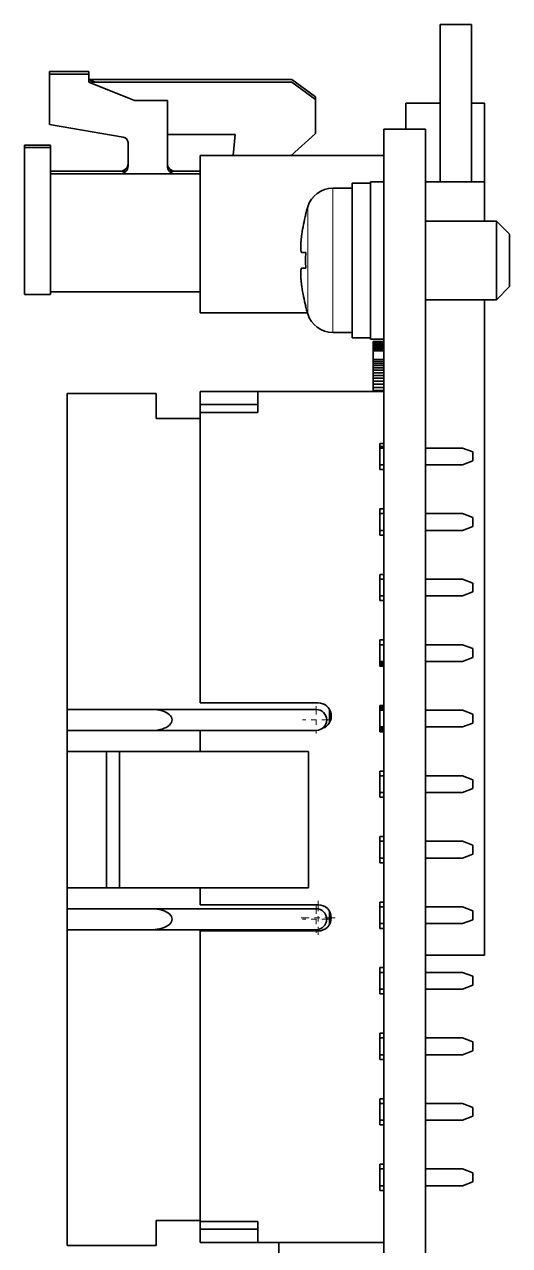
# Model space of a CAD drawing. Extents: x 23 to 417, y 3 to 294.
# Drawn here: x 185.31 to 194.56, y 128.4 to 151.69 of the extents above; entities that cross this region are included whole.
import ezdxf

# ---------------------------------------------------------------- set-up
doc = ezdxf.new("R2010")
doc.units = 0
doc.linetypes.add('DASHDOT', pattern=[18.5, 12, -3, 0.5, -3])
doc.layers.get('0').update_dxf_attribs({"lineweight": 13})

# ---------------------------------------------------------------- blocks, each defined once
blk = doc.blocks.new('BLOCK3497')
at = {"color": 7, "linetype": 'DASHDOT', "lineweight": 13, "ltscale": 0.026}
for p, q in [((-16.822, 26.289), (-16.822, 25.249)), ((-16.302, 25.769), (-17.342, 25.769))]:
    blk.add_line(p, q, dxfattribs=at)
blk = doc.blocks.new('BLOCK3498')
at = {"color": 7, "linetype": 'DASHDOT', "lineweight": 13, "ltscale": 0.026}
for p, q in [((-16.822, 18.689), (-16.822, 17.649)), ((-16.302, 18.169), (-17.342, 18.169))]:
    blk.add_line(p, q, dxfattribs=at)
blk = doc.blocks.new('BLOCK3499')
at = {"color": 7, "linetype": 'DASHDOT', "lineweight": 13, "ltscale": 0.0325}
for p, q in [((-16.75, 18.87), (-16.75, 17.57)), ((-16.1, 18.22), (-17.4, 18.22))]:
    blk.add_line(p, q, dxfattribs=at)
blk = doc.blocks.new('BLOCK3500')
at = {"color": 7, "lineweight": 35, "ltscale": 0.03}
blk.add_line((-10.9, 52.3), (-12.1, 52.3), dxfattribs=at)
at = {"color": 7, "lineweight": 35, "ltscale": 0.15}
for p, q in [((-12.1, 46.3), (-12.1, 52.3)), ((-10.9, 46.3), (-10.9, 52.3)), ((-21.25, 47.3), (-21.25, 41.3))]:
    blk.add_line(p, q, dxfattribs=at)
at = {"color": 7, "lineweight": 35, "ltscale": 0.0375}
for p, q in [((-25.5, 50.5), (-27, 50.5)), ((-25.5, 50.4), (-27, 50.4)), ((-14.25, 33.82), (-14.25, 35.32)), ((-14.25, 35.32), (-14.25, 33.82)), ((-14.25, 31.32), (-14.25, 32.82)), ((-14.25, 32.82), (-14.25, 31.32)), ((-14.25, 28.82), (-14.25, 30.32)), ((-14.25, 30.32), (-14.25, 28.82)), ((-14.25, 26.32), (-14.25, 27.82)), ((-14.25, 27.82), (-14.25, 26.32)), ((-14.25, 23.82), (-14.25, 25.32)), ((-14.25, 25.32), (-14.25, 23.82)), ((-26.322, 24.569), (-24.822, 24.569)), ((-24.822, 24.569), (-26.322, 24.569)), ((-14.25, 21.32), (-14.25, 22.82)), ((-14.25, 22.82), (-14.25, 21.32)), ((-14.25, 18.82), (-14.25, 20.32)), ((-14.25, 20.32), (-14.25, 18.82)), ((-26.322, 19.369), (-24.822, 19.369)), ((-24.822, 19.369), (-26.322, 19.369)), ((-14.25, 16.32), (-14.25, 17.82)), ((-14.25, 17.82), (-14.25, 16.32)), ((-14.25, 13.82), (-14.25, 15.32)), ((-14.25, 15.32), (-14.25, 13.82)), ((-14.25, 11.32), (-14.25, 12.82)), ((-14.25, 12.82), (-14.25, 11.32)), ((-14.25, 8.82), (-14.25, 10.32)), ((-14.25, 10.32), (-14.25, 8.82))]:
    blk.add_line(p, q, dxfattribs=at)
at = {"color": 7, "lineweight": 35, "ltscale": 0.002502}
for p, q in [((-27, 50.5), (-27, 50.4)), ((-25.5, 50.4), (-25.5, 50.5)), ((-27.95, 47.7), (-27.95, 47.6)), ((-26.95, 47.7), (-26.95, 47.6))]:
    blk.add_line(p, q, dxfattribs=at)
at = {"color": 7, "lineweight": 35, "ltscale": 0.047842}
blk.add_line((-27, 50.4), (-27, 48.486), dxfattribs=at)
at = {"color": 7, "lineweight": 35, "ltscale": 0.0075}
for p, q in [((-25.5, 50.1), (-25.5, 50.4)), ((-21.25, 37.8), (-21.25, 37.5)), ((-21.25, 37.5), (-21.25, 37.8)), ((-19.05, 37.5), (-19.05, 37.8)), ((-19.05, 37.5), (-19.05, 37.8)), ((-21.25, 6.64), (-21.25, 6.34)), ((-21.25, 6.34), (-21.25, 6.64)), ((-19.05, 6.64), (-19.05, 6.34)), ((-19.05, 6.34), (-19.05, 6.64))]:
    blk.add_line(p, q, dxfattribs=at)
at = {"color": 7, "lineweight": 35, "ltscale": 0.193817}
for p, q in [((-17.747, 50.2), (-25.5, 50.2)), ((-17.747, 50.1), (-25.5, 50.1))]:
    blk.add_line(p, q, dxfattribs=at)
at = {"color": 7, "lineweight": 35, "ltscale": 0.006737}
blk.add_line((-25.25, 50.1), (-25.5, 50.2), dxfattribs=at)
at = {"color": 7, "lineweight": 35, "ltscale": 0.04712}
blk.add_line((-23.75, 49.4), (-25.5, 50.1), dxfattribs=at)
at = {"color": 7, "lineweight": 35, "ltscale": 0.027805}
for p, q in [((-16.855, 49.536), (-17.747, 50.2)), ((-16.855, 49.436), (-17.747, 50.1))]:
    blk.add_line(p, q, dxfattribs=at)
at = {"color": 7, "lineweight": 35, "ltscale": 0.03125}
blk.add_line((-22.5, 49.4), (-23.75, 49.4), dxfattribs=at)
at = {"color": 7, "lineweight": 35, "ltscale": 0.0625}
blk.add_line((-22.5, 46.9), (-22.5, 49.4), dxfattribs=at)
at = {"color": 7, "lineweight": 35, "ltscale": 0.0025}
blk.add_line((-16.855, 49.436), (-16.855, 49.536), dxfattribs=at)
at = {"color": 7, "lineweight": 35, "ltscale": 0.0325}
blk.add_line((-16.855, 48.136), (-16.855, 49.436), dxfattribs=at)
at = {"color": 7, "lineweight": 35, "ltscale": 0.032501}
blk.add_line((-12.1, 49.3), (-13.4, 49.3), dxfattribs=at)
at = {"color": 7, "lineweight": 35, "ltscale": 0.025002}
blk.add_line((-13.4, 48.3), (-13.4, 49.3), dxfattribs=at)
at = {"color": 7, "lineweight": 35, "ltscale": 0.012499}
blk.add_line((-10.4, 49.3), (-10.9, 49.3), dxfattribs=at)
at = {"color": 7, "lineweight": 35, "ltscale": 0.075}
blk.add_line((-10.4, 46.3), (-10.4, 49.3), dxfattribs=at)
at = {"color": 7, "lineweight": 35, "ltscale": 0.071481}
blk.add_line((-27, 48.486), (-24.183, 47.999), dxfattribs=at)
at = {"color": 7, "lineweight": 35, "ltscale": 0.064597}
blk.add_line((-22.5, 48.1), (-19.916, 48.1), dxfattribs=at)
at = {"color": 7, "lineweight": 35, "ltscale": 0.020076}
blk.add_line((-19.916, 48.1), (-19.986, 47.3), dxfattribs=at)
at = {"color": 7, "lineweight": 35, "ltscale": 0.031114}
blk.add_line((-17.776, 47.3), (-16.855, 48.136), dxfattribs=at)
at = {"color": 7, "lineweight": 35}
for p, q in [((-14.25, 48.3), (-14.25, -50.2)), ((-12.65, 48.3), (-12.65, -50.2)), ((-10.4, 16.8), (-10.4, 41.8))]:
    blk.add_line(p, q, dxfattribs=at)
at = {"color": 7, "lineweight": 35, "ltscale": 0.04}
blk.add_line((-14.25, 48.3), (-12.65, 48.3), dxfattribs=at)
at = {"color": 7, "lineweight": 35, "ltscale": 0.025}
for p, q in [((-26.95, 47.7), (-27.95, 47.7)), ((-26.95, 47.6), (-27.95, 47.6)), ((-14.25, 47.3), (-14.25, 46.3)), ((-26.95, 42), (-27.95, 42)), ((-14.4, 36.32), (-14.4, 35.32)), ((-14.4, 35.32), (-14.4, 36.32)), ((-14.4, 33.82), (-14.4, 32.82)), ((-14.4, 32.82), (-14.4, 33.82)), ((-14.4, 31.32), (-14.4, 30.32)), ((-14.4, 30.32), (-14.4, 31.32)), ((-14.4, 28.82), (-14.4, 27.82)), ((-14.4, 27.82), (-14.4, 28.82)), ((-14.4, 26.32), (-14.4, 25.32)), ((-14.4, 25.32), (-14.4, 26.32)), ((-14.4, 23.82), (-14.4, 22.82)), ((-14.4, 22.82), (-14.4, 23.82)), ((-14.4, 21.32), (-14.4, 20.32)), ((-14.4, 20.32), (-14.4, 21.32)), ((-14.4, 18.82), (-14.4, 17.82)), ((-14.4, 17.82), (-14.4, 18.82)), ((-14.4, 16.32), (-14.4, 15.32)), ((-14.4, 15.32), (-14.4, 16.32)), ((-14.4, 13.82), (-14.4, 12.82)), ((-14.4, 12.82), (-14.4, 13.82)), ((-14.4, 11.32), (-14.4, 10.32)), ((-14.4, 10.32), (-14.4, 11.32)), ((-14.4, 8.82), (-14.4, 7.82)), ((-14.4, 7.82), (-14.4, 8.82))]:
    blk.add_line(p, q, dxfattribs=at)
at = {"color": 7, "lineweight": 35, "ltscale": 0.14}
for p, q in [((-27.95, 47.6), (-27.95, 42)), ((-26.95, 47.6), (-26.95, 42))]:
    blk.add_line(p, q, dxfattribs=at)
at = {"color": 7, "lineweight": 35, "ltscale": 0.0225}
blk.add_line((-24, 47.8), (-24, 46.9), dxfattribs=at)
at = {"color": 7, "lineweight": 35, "ltscale": 0.175}
blk.add_line((-14.25, 47.3), (-21.25, 47.3), dxfattribs=at)
at = {"color": 7, "lineweight": 35, "ltscale": 0.071843}
blk.add_line((-24.076, 46.7), (-26.95, 46.7), dxfattribs=at)
at = {"color": 7, "lineweight": 35, "ltscale": 0.1425}
for p, q in [((-21.25, 46.6), (-26.95, 46.6)), ((-21.25, 42.1), (-26.95, 42.1))]:
    blk.add_line(p, q, dxfattribs=at)
at = {"color": 7, "lineweight": 35, "ltscale": 0.005596}
blk.add_line((-24.3, 46.7), (-24.076, 46.7), dxfattribs=at)
at = {"color": 7, "lineweight": 35, "ltscale": 0.052506}
blk.add_line((-24.3, 46.6), (-22.2, 46.6), dxfattribs=at)
at = {"color": 7, "lineweight": 35, "ltscale": 0.029338}
blk.add_line((-21.25, 46.7), (-22.424, 46.7), dxfattribs=at)
at = {"color": 7, "lineweight": 35, "ltscale": 0.005591}
blk.add_line((-22.424, 46.7), (-22.2, 46.7), dxfattribs=at)
at = {"color": 7, "lineweight": 35, "ltscale": 0.1125}
for p, q in [((-21.25, 42.1), (-21.25, 46.6)), ((-16.75, 26.42), (-21.25, 26.42)), ((-16.75, 26.42), (-21.25, 26.42)), ((-16.75, 18.72), (-21.25, 18.72)), ((-16.75, 18.72), (-21.25, 18.72)), ((-21.25, 17.72), (-16.75, 17.72)), ((-16.75, 17.72), (-21.25, 17.72))]:
    blk.add_line(p, q, dxfattribs=at)
at = {"color": 7, "lineweight": 35, "ltscale": 0.109108}
blk.add_line((-15.45, 41.885), (-15.45, 46.25), dxfattribs=at)
at = {"color": 7, "lineweight": 35, "ltscale": 0.0175}
for p, q in [((-15.45, 46.25), (-14.75, 46.25)), ((-15.45, 40.35), (-14.75, 40.35))]:
    blk.add_line(p, q, dxfattribs=at)
at = {"color": 7, "lineweight": 35, "ltscale": 0.110957}
for p, q in [((-14.75, 41.861), (-14.75, 46.3)), ((-14.25, 41.861), (-14.25, 46.3))]:
    blk.add_line(p, q, dxfattribs=at)
at = {"color": 7, "lineweight": 35, "ltscale": 0.0125}
for p, q in [((-14.75, 46.3), (-14.25, 46.3)), ((-14.75, 40.3), (-14.25, 40.3)), ((-21.25, 38.3), (-21.25, 37.8)), ((-21.25, 37.8), (-21.25, 38.3)), ((-19.05, 37.8), (-19.05, 38.3)), ((-19.05, 37.8), (-19.05, 38.3)), ((-24.822, 24.569), (-24.322, 24.569)), ((-24.322, 24.569), (-24.822, 24.569)), ((-24.822, 19.369), (-24.322, 19.369)), ((-24.322, 19.369), (-24.822, 19.369)), ((-21.25, 6.34), (-21.25, 5.84)), ((-21.25, 5.84), (-21.25, 6.34)), ((-19.05, 5.84), (-19.05, 6.34)), ((-19.05, 5.84), (-19.05, 6.34))]:
    blk.add_line(p, q, dxfattribs=at)
at = {"color": 7, "lineweight": 35, "ltscale": 0.05625}
for p, q in [((-10.4, 46.3), (-12.65, 46.3)), ((-10.4, 16.8), (-12.65, 16.8))]:
    blk.add_line(p, q, dxfattribs=at)
at = {"color": 7, "lineweight": 35, "ltscale": 0.037501}
blk.add_line((-10.4, 44.8), (-10.4, 46.3), dxfattribs=at)
at = {"color": 7, "lineweight": 13, "ltscale": 0.101711}
blk.add_line((-16.189, 41.981), (-16.189, 46.05), dxfattribs=at)
at = {"color": 7, "lineweight": 35, "ltscale": 0.018478}
for p, q in [((-16.189, 46.05), (-15.45, 46.05)), ((-16.189, 40.55), (-15.45, 40.55))]:
    blk.add_line(p, q, dxfattribs=at)
at = {"color": 7, "lineweight": 13, "ltscale": 0.075512}
blk.add_line((-17.146, 42.321), (-17.146, 45.341), dxfattribs=at)
at = {"color": 7, "lineweight": 35, "ltscale": 0.000166027}
for p, q in [((-17.228, 45.05), (-17.221, 45.05)), ((-17.228, 41.55), (-17.221, 41.55))]:
    blk.add_line(p, q, dxfattribs=at)
at = {"color": 7, "lineweight": 35, "ltscale": 0.0675}
for p, q in [((-12.65, 44.8), (-9.95, 44.8)), ((-12.65, 41.8), (-9.95, 41.8))]:
    blk.add_line(p, q, dxfattribs=at)
at = {"color": 7, "lineweight": 35, "ltscale": 0.055478}
blk.add_line((-9.95, 42.581), (-9.95, 44.8), dxfattribs=at)
at = {"color": 7, "lineweight": 35, "ltscale": 0.017678}
for p, q in [((-9.45, 44.3), (-9.95, 44.8)), ((-9.45, 42.3), (-9.95, 41.8))]:
    blk.add_line(p, q, dxfattribs=at)
at = {"color": 7, "lineweight": 35, "ltscale": 0.036986}
blk.add_line((-9.45, 42.82), (-9.45, 44.3), dxfattribs=at)
at = {"color": 7, "lineweight": 35, "ltscale": 0.003766}
for p, q in [((-17.372, 43.6), (-17.221, 43.6)), ((-17.372, 43), (-17.221, 43))]:
    blk.add_line(p, q, dxfattribs=at)
at = {"color": 7, "lineweight": 35, "ltscale": 0.019522}
blk.add_line((-9.95, 41.8), (-9.95, 42.581), dxfattribs=at)
at = {"color": 7, "lineweight": 35, "ltscale": 0.013014}
blk.add_line((-9.45, 42.3), (-9.45, 42.82), dxfattribs=at)
at = {"color": 7, "lineweight": 13, "ltscale": 0.026571}
blk.add_line((-17.146, 41.258), (-17.146, 42.321), dxfattribs=at)
at = {"color": 7, "lineweight": 13, "ltscale": 0.035789}
blk.add_line((-16.189, 40.55), (-16.189, 41.981), dxfattribs=at)
at = {"color": 7, "lineweight": 35, "ltscale": 0.038393}
blk.add_line((-15.45, 40.35), (-15.45, 41.885), dxfattribs=at)
at = {"color": 7, "lineweight": 35, "ltscale": 0.039043}
for p, q in [((-14.75, 40.3), (-14.75, 41.861)), ((-14.25, 40.3), (-14.25, 41.861))]:
    blk.add_line(p, q, dxfattribs=at)
at = {"color": 7, "lineweight": 35, "ltscale": 0.102295}
blk.add_line((-17.158, 41.3), (-21.25, 41.3), dxfattribs=at)
at = {"color": 7, "lineweight": 35, "ltscale": 6.655e-05}
blk.add_line((-14.65, 40.211), (-14.65, 40.208), dxfattribs=at)
at = {"color": 7, "lineweight": 35, "ltscale": 0.01}
for p, q in [((-14.25, 40.211), (-14.65, 40.211)), ((-14.25, 40.208), (-14.65, 40.208)), ((-14.25, 40.2), (-14.65, 40.2)), ((-14.25, 40.187), (-14.65, 40.187)), ((-14.25, 40.168), (-14.65, 40.168)), ((-14.25, 40.144), (-14.65, 40.144)), ((-14.25, 40.115), (-14.65, 40.115)), ((-14.25, 40.081), (-14.65, 40.081)), ((-14.25, 40.041), (-14.65, 40.041)), ((-14.25, 39.995), (-14.65, 39.995)), ((-14.25, 39.945), (-14.65, 39.945)), ((-14.25, 39.899), (-14.65, 39.899)), ((-14.25, 39.854), (-14.65, 39.854)), ((-14.25, 39.52), (-14.65, 39.52)), ((-14.25, 39.446), (-14.65, 39.446)), ((-14.25, 39.368), (-14.65, 39.368)), ((-14.25, 39.285), (-14.65, 39.285)), ((-14.25, 39.198), (-14.65, 39.198)), ((-14.25, 39.106), (-14.65, 39.106)), ((-14.25, 39.009), (-14.65, 39.009)), ((-14.25, 38.907), (-14.65, 38.907)), ((-14.25, 38.801), (-14.65, 38.801)), ((-14.25, 38.69), (-14.65, 38.69)), ((-14.25, 38.574), (-14.65, 38.574)), ((-14.25, 38.456), (-14.65, 38.456)), ((-14.25, 38.337), (-14.65, 38.337))]:
    blk.add_line(p, q, dxfattribs=at)
at = {"color": 7, "lineweight": 35, "ltscale": 0.0001997}
blk.add_line((-14.65, 40.208), (-14.65, 40.2), dxfattribs=at)
at = {"color": 7, "lineweight": 35, "ltscale": 0.00033285}
blk.add_line((-14.65, 40.2), (-14.65, 40.187), dxfattribs=at)
at = {"color": 7, "lineweight": 35, "ltscale": 0.000465775}
blk.add_line((-14.65, 40.187), (-14.65, 40.168), dxfattribs=at)
at = {"color": 7, "lineweight": 35, "ltscale": 0.0005989}
blk.add_line((-14.65, 40.168), (-14.65, 40.144), dxfattribs=at)
at = {"color": 7, "lineweight": 35, "ltscale": 0.00073205}
blk.add_line((-14.65, 40.144), (-14.65, 40.115), dxfattribs=at)
at = {"color": 7, "lineweight": 35, "ltscale": 0.00086515}
blk.add_line((-14.65, 40.115), (-14.65, 40.081), dxfattribs=at)
at = {"color": 7, "lineweight": 35, "ltscale": 0.000998325}
blk.add_line((-14.65, 40.081), (-14.65, 40.041), dxfattribs=at)
at = {"color": 7, "lineweight": 35, "ltscale": 0.001131}
blk.add_line((-14.65, 40.041), (-14.65, 39.995), dxfattribs=at)
at = {"color": 7, "lineweight": 35, "ltscale": 0.001265}
blk.add_line((-14.65, 39.995), (-14.65, 39.945), dxfattribs=at)
at = {"color": 7, "lineweight": 35, "ltscale": 0.001134}
for p, q in [((-14.65, 39.945), (-14.65, 39.899)), ((-14.65, 39.899), (-14.65, 39.854))]:
    blk.add_line(p, q, dxfattribs=at)
at = {"color": 7, "lineweight": 35, "ltscale": 0.008356}
blk.add_line((-14.65, 39.854), (-14.65, 39.52), dxfattribs=at)
at = {"color": 7, "lineweight": 35, "ltscale": 0.001837}
blk.add_line((-14.65, 39.52), (-14.65, 39.446), dxfattribs=at)
at = {"color": 7, "lineweight": 35, "ltscale": 0.001954}
blk.add_line((-14.65, 39.446), (-14.65, 39.368), dxfattribs=at)
at = {"color": 7, "lineweight": 35, "ltscale": 0.002071}
blk.add_line((-14.65, 39.368), (-14.65, 39.285), dxfattribs=at)
at = {"color": 7, "lineweight": 35, "ltscale": 0.002188}
blk.add_line((-14.65, 39.285), (-14.65, 39.198), dxfattribs=at)
at = {"color": 7, "lineweight": 35, "ltscale": 0.002305}
blk.add_line((-14.65, 39.198), (-14.65, 39.106), dxfattribs=at)
at = {"color": 7, "lineweight": 35, "ltscale": 0.002422}
blk.add_line((-14.65, 39.106), (-14.65, 39.009), dxfattribs=at)
at = {"color": 7, "lineweight": 35, "ltscale": 0.002539}
blk.add_line((-14.65, 39.009), (-14.65, 38.907), dxfattribs=at)
at = {"color": 7, "lineweight": 35, "ltscale": 0.002656}
blk.add_line((-14.65, 38.907), (-14.65, 38.801), dxfattribs=at)
at = {"color": 7, "lineweight": 35, "ltscale": 0.002773}
blk.add_line((-14.65, 38.801), (-14.65, 38.69), dxfattribs=at)
at = {"color": 7, "lineweight": 35, "ltscale": 0.00289}
blk.add_line((-14.65, 38.69), (-14.65, 38.574), dxfattribs=at)
at = {"color": 7, "lineweight": 35, "ltscale": 0.30125}
for p, q in [((-26.322, 38.219), (-26.322, 26.169)), ((-26.322, 26.169), (-26.322, 38.219)), ((-26.322, 17.769), (-26.322, 5.719)), ((-26.322, 5.719), (-26.322, 17.769))]:
    blk.add_line(p, q, dxfattribs=at)
at = {"color": 7, "lineweight": 35, "ltscale": 0.085}
for p, q in [((-22.922, 38.219), (-26.322, 38.219)), ((-26.322, 38.219), (-22.922, 38.219)), ((-26.322, 5.719), (-22.922, 5.719)), ((-22.922, 5.719), (-26.322, 5.719))]:
    blk.add_line(p, q, dxfattribs=at)
at = {"color": 7, "lineweight": 35, "ltscale": 0.02375}
for p, q in [((-22.922, 37.269), (-22.922, 38.219)), ((-22.922, 38.219), (-22.922, 37.269)), ((-22.922, 5.719), (-22.922, 6.669)), ((-22.922, 6.669), (-22.922, 5.719))]:
    blk.add_line(p, q, dxfattribs=at)
at = {"color": 7, "lineweight": 35, "ltscale": 0.055}
for p, q in [((-19.05, 38.3), (-21.25, 38.3)), ((-19.05, 38.3), (-21.25, 38.3)), ((-21.25, 37.8), (-19.05, 37.8)), ((-19.05, 37.8), (-21.25, 37.8)), ((-21.25, 37.5), (-19.05, 37.5)), ((-19.05, 37.5), (-21.25, 37.5)), ((-19.05, 6.64), (-21.25, 6.64)), ((-19.05, 6.64), (-21.25, 6.64)), ((-19.05, 6.34), (-21.25, 6.34)), ((-19.05, 6.34), (-21.25, 6.34)), ((-21.25, 5.84), (-19.05, 5.84)), ((-19.05, 5.84), (-21.25, 5.84))]:
    blk.add_line(p, q, dxfattribs=at)
at = {"color": 7, "lineweight": 35, "ltscale": 0.12}
for p, q in [((-19.05, 38.3), (-14.25, 38.3)), ((-19.05, 38.3), (-14.25, 38.3)), ((-14.25, 5.84), (-19.05, 5.84)), ((-14.25, 5.84), (-19.05, 5.84))]:
    blk.add_line(p, q, dxfattribs=at)
at = {"color": 7, "lineweight": 35, "ltscale": 0.002957}
blk.add_line((-14.65, 38.574), (-14.65, 38.456), dxfattribs=at)
at = {"color": 7, "lineweight": 35, "ltscale": 0.002974}
blk.add_line((-14.65, 38.456), (-14.65, 38.337), dxfattribs=at)
at = {"color": 7, "lineweight": 35, "ltscale": 0.000935034}
blk.add_line((-14.65, 38.337), (-14.65, 38.3), dxfattribs=at)
at = {"color": 7, "lineweight": 35, "ltscale": 0.0495}
for p, q in [((-14.25, 36.32), (-14.25, 38.3)), ((-14.25, 38.3), (-14.25, 36.32)), ((-14.25, 5.84), (-14.25, 7.82)), ((-14.25, 7.82), (-14.25, 5.84))]:
    blk.add_line(p, q, dxfattribs=at)
at = {"color": 7, "lineweight": 35, "ltscale": 0.04179}
for p, q in [((-21.25, 37.269), (-22.922, 37.269)), ((-22.922, 37.269), (-21.25, 37.269)), ((-22.922, 6.669), (-21.25, 6.669)), ((-21.25, 6.669), (-22.922, 6.669))]:
    blk.add_line(p, q, dxfattribs=at)
at = {"color": 7, "lineweight": 35, "ltscale": 0.277}
for p, q in [((-21.25, 26.42), (-21.25, 37.5)), ((-21.25, 26.42), (-21.25, 37.5)), ((-21.25, 6.64), (-21.25, 17.72)), ((-21.25, 6.64), (-21.25, 17.72))]:
    blk.add_line(p, q, dxfattribs=at)
at = {"color": 7, "lineweight": 35, "ltscale": 0.00375}
for p, q in [((-14.25, 36.32), (-14.4, 36.32)), ((-14.4, 36.32), (-14.25, 36.32)), ((-14.25, 36.201), (-14.4, 36.201)), ((-14.25, 36.187), (-14.4, 36.187)), ((-14.25, 36.173), (-14.4, 36.173)), ((-14.25, 36.162), (-14.4, 36.162)), ((-14.25, 36.153), (-14.4, 36.153)), ((-14.25, 36.147), (-14.4, 36.147)), ((-14.25, 36.143), (-14.4, 36.143)), ((-14.25, 36.142), (-14.4, 36.142)), ((-14.4, 36.14), (-14.25, 36.14)), ((-14.4, 36.14), (-14.25, 36.14)), ((-14.25, 35.5), (-14.4, 35.5)), ((-14.25, 35.5), (-14.4, 35.5)), ((-14.25, 35.32), (-14.4, 35.32)), ((-14.4, 35.32), (-14.25, 35.32)), ((-14.25, 33.82), (-14.4, 33.82)), ((-14.4, 33.82), (-14.25, 33.82)), ((-14.4, 33.64), (-14.25, 33.64)), ((-14.4, 33.64), (-14.25, 33.64)), ((-14.25, 33), (-14.4, 33)), ((-14.25, 33), (-14.4, 33)), ((-14.4, 32.82), (-14.25, 32.82)), ((-14.4, 32.82), (-14.25, 32.82)), ((-14.25, 31.32), (-14.4, 31.32)), ((-14.4, 31.32), (-14.25, 31.32)), ((-14.4, 31.14), (-14.25, 31.14)), ((-14.4, 31.14), (-14.25, 31.14)), ((-14.25, 30.5), (-14.4, 30.5)), ((-14.25, 30.5), (-14.4, 30.5)), ((-14.4, 30.32), (-14.25, 30.32)), ((-14.4, 30.32), (-14.25, 30.32)), ((-14.25, 28.82), (-14.4, 28.82)), ((-14.4, 28.82), (-14.25, 28.82)), ((-14.4, 28.64), (-14.25, 28.64)), ((-14.4, 28.64), (-14.25, 28.64)), ((-14.25, 28), (-14.4, 28)), ((-14.25, 28), (-14.4, 28)), ((-14.25, 27.998), (-14.4, 27.998)), ((-14.25, 27.941), (-14.4, 27.941)), ((-14.25, 27.881), (-14.4, 27.881)), ((-14.4, 27.82), (-14.25, 27.82)), ((-14.4, 27.82), (-14.25, 27.82)), ((-14.25, 26.32), (-14.4, 26.32)), ((-14.4, 26.32), (-14.25, 26.32)), ((-14.25, 26.315), (-14.4, 26.315)), ((-14.25, 26.259), (-14.4, 26.259)), ((-14.25, 26.199), (-14.4, 26.199)), ((-14.4, 26.14), (-14.25, 26.14)), ((-14.4, 26.14), (-14.25, 26.14)), ((-14.25, 25.5), (-14.4, 25.5)), ((-14.25, 25.5), (-14.4, 25.5)), ((-14.25, 25.497), (-14.4, 25.497)), ((-14.25, 25.463), (-14.4, 25.463)), ((-14.25, 25.434), (-14.4, 25.434)), ((-14.25, 25.409), (-14.4, 25.409)), ((-14.25, 25.385), (-14.4, 25.385)), ((-14.25, 25.362), (-14.4, 25.362)), ((-14.25, 25.339), (-14.4, 25.339)), ((-14.4, 25.32), (-14.25, 25.32)), ((-14.4, 25.32), (-14.25, 25.32)), ((-14.25, 23.82), (-14.4, 23.82)), ((-14.4, 23.82), (-14.25, 23.82)), ((-14.4, 23.64), (-14.25, 23.64)), ((-14.4, 23.64), (-14.25, 23.64)), ((-14.25, 23), (-14.4, 23)), ((-14.25, 23), (-14.4, 23)), ((-14.4, 22.82), (-14.25, 22.82)), ((-14.4, 22.82), (-14.25, 22.82)), ((-14.25, 21.32), (-14.4, 21.32)), ((-14.4, 21.32), (-14.25, 21.32)), ((-14.4, 21.14), (-14.25, 21.14)), ((-14.4, 21.14), (-14.25, 21.14)), ((-14.25, 20.5), (-14.4, 20.5)), ((-14.25, 20.5), (-14.4, 20.5)), ((-14.4, 20.32), (-14.25, 20.32)), ((-14.4, 20.32), (-14.25, 20.32)), ((-14.25, 18.82), (-14.4, 18.82)), ((-14.4, 18.82), (-14.25, 18.82)), ((-14.4, 18.64), (-14.25, 18.64)), ((-14.4, 18.64), (-14.25, 18.64)), ((-14.25, 18), (-14.4, 18)), ((-14.25, 18), (-14.4, 18)), ((-14.4, 17.82), (-14.25, 17.82)), ((-14.4, 17.82), (-14.25, 17.82)), ((-14.25, 16.32), (-14.4, 16.32)), ((-14.4, 16.32), (-14.25, 16.32)), ((-14.4, 16.14), (-14.25, 16.14)), ((-14.4, 16.14), (-14.25, 16.14)), ((-14.25, 15.5), (-14.4, 15.5)), ((-14.25, 15.5), (-14.4, 15.5)), ((-14.4, 15.32), (-14.25, 15.32)), ((-14.4, 15.32), (-14.25, 15.32)), ((-14.25, 13.82), (-14.4, 13.82)), ((-14.4, 13.82), (-14.25, 13.82)), ((-14.4, 13.64), (-14.25, 13.64)), ((-14.4, 13.64), (-14.25, 13.64)), ((-14.25, 13), (-14.4, 13)), ((-14.25, 13), (-14.4, 13)), ((-14.4, 12.82), (-14.25, 12.82)), ((-14.4, 12.82), (-14.25, 12.82)), ((-14.25, 11.32), (-14.4, 11.32)), ((-14.4, 11.32), (-14.25, 11.32)), ((-14.4, 11.14), (-14.25, 11.14)), ((-14.4, 11.14), (-14.25, 11.14)), ((-14.25, 10.5), (-14.4, 10.5)), ((-14.25, 10.5), (-14.4, 10.5)), ((-14.4, 10.32), (-14.25, 10.32)), ((-14.4, 10.32), (-14.25, 10.32)), ((-14.25, 8.82), (-14.4, 8.82)), ((-14.4, 8.82), (-14.25, 8.82)), ((-14.4, 8.64), (-14.25, 8.64)), ((-14.4, 8.64), (-14.25, 8.64)), ((-14.25, 8), (-14.4, 8)), ((-14.25, 8), (-14.4, 8)), ((-14.25, 7.82), (-14.4, 7.82)), ((-14.4, 7.82), (-14.25, 7.82))]:
    blk.add_line(p, q, dxfattribs=at)
at = {"color": 7, "lineweight": 35, "ltscale": 0.035}
for p, q in [((-12.65, 36.14), (-11.25, 36.14)), ((-12.65, 36.14), (-11.25, 36.14)), ((-11.25, 35.5), (-12.65, 35.5)), ((-11.25, 35.5), (-12.65, 35.5)), ((-12.65, 33.64), (-11.25, 33.64)), ((-12.65, 33.64), (-11.25, 33.64)), ((-11.25, 33), (-12.65, 33)), ((-11.25, 33), (-12.65, 33)), ((-12.65, 31.14), (-11.25, 31.14)), ((-12.65, 31.14), (-11.25, 31.14)), ((-11.25, 30.5), (-12.65, 30.5)), ((-11.25, 30.5), (-12.65, 30.5)), ((-12.65, 28.64), (-11.25, 28.64)), ((-12.65, 28.64), (-11.25, 28.64)), ((-11.25, 28), (-12.65, 28)), ((-11.25, 28), (-12.65, 28)), ((-12.65, 26.14), (-11.25, 26.14)), ((-12.65, 26.14), (-11.25, 26.14)), ((-11.25, 25.5), (-12.65, 25.5)), ((-11.25, 25.5), (-12.65, 25.5)), ((-12.65, 23.64), (-11.25, 23.64)), ((-12.65, 23.64), (-11.25, 23.64)), ((-11.25, 23), (-12.65, 23)), ((-11.25, 23), (-12.65, 23)), ((-12.65, 21.14), (-11.25, 21.14)), ((-12.65, 21.14), (-11.25, 21.14)), ((-11.25, 20.5), (-12.65, 20.5)), ((-11.25, 20.5), (-12.65, 20.5)), ((-12.65, 18.64), (-11.25, 18.64)), ((-12.65, 18.64), (-11.25, 18.64)), ((-11.25, 18), (-12.65, 18)), ((-11.25, 18), (-12.65, 18)), ((-12.65, 16.14), (-11.25, 16.14)), ((-12.65, 16.14), (-11.25, 16.14)), ((-11.25, 15.5), (-12.65, 15.5)), ((-11.25, 15.5), (-12.65, 15.5)), ((-12.65, 13.64), (-11.25, 13.64)), ((-12.65, 13.64), (-11.25, 13.64)), ((-11.25, 13), (-12.65, 13)), ((-11.25, 13), (-12.65, 13)), ((-12.65, 11.14), (-11.25, 11.14)), ((-12.65, 11.14), (-11.25, 11.14)), ((-11.25, 10.5), (-12.65, 10.5)), ((-11.25, 10.5), (-12.65, 10.5)), ((-12.65, 8.64), (-11.25, 8.64)), ((-12.65, 8.64), (-11.25, 8.64)), ((-11.25, 8), (-12.65, 8)), ((-11.25, 8), (-12.65, 8))]:
    blk.add_line(p, q, dxfattribs=at)
at = {"color": 7, "lineweight": 35, "ltscale": 0.01068}
for p, q in [((-11.25, 36.14), (-10.85, 35.99)), ((-11.25, 36.14), (-10.85, 35.99)), ((-10.85, 35.65), (-11.25, 35.5)), ((-10.85, 35.65), (-11.25, 35.5)), ((-11.25, 33.64), (-10.85, 33.49)), ((-11.25, 33.64), (-10.85, 33.49)), ((-10.85, 33.15), (-11.25, 33)), ((-10.85, 33.15), (-11.25, 33)), ((-11.25, 31.14), (-10.85, 30.99)), ((-11.25, 31.14), (-10.85, 30.99)), ((-10.85, 30.65), (-11.25, 30.5)), ((-10.85, 30.65), (-11.25, 30.5)), ((-11.25, 28.64), (-10.85, 28.49)), ((-11.25, 28.64), (-10.85, 28.49)), ((-10.85, 28.15), (-11.25, 28)), ((-10.85, 28.15), (-11.25, 28)), ((-11.25, 26.14), (-10.85, 25.99)), ((-11.25, 26.14), (-10.85, 25.99)), ((-10.85, 25.65), (-11.25, 25.5)), ((-10.85, 25.65), (-11.25, 25.5)), ((-11.25, 23.64), (-10.85, 23.49)), ((-11.25, 23.64), (-10.85, 23.49)), ((-10.85, 23.15), (-11.25, 23)), ((-10.85, 23.15), (-11.25, 23)), ((-11.25, 21.14), (-10.85, 20.99)), ((-11.25, 21.14), (-10.85, 20.99)), ((-10.85, 20.65), (-11.25, 20.5)), ((-10.85, 20.65), (-11.25, 20.5)), ((-11.25, 18.64), (-10.85, 18.49)), ((-11.25, 18.64), (-10.85, 18.49)), ((-10.85, 18.15), (-11.25, 18)), ((-10.85, 18.15), (-11.25, 18)), ((-11.25, 16.14), (-10.85, 15.99)), ((-11.25, 16.14), (-10.85, 15.99)), ((-10.85, 15.65), (-11.25, 15.5)), ((-10.85, 15.65), (-11.25, 15.5)), ((-11.25, 13.64), (-10.85, 13.49)), ((-11.25, 13.64), (-10.85, 13.49)), ((-10.85, 13.15), (-11.25, 13)), ((-10.85, 13.15), (-11.25, 13)), ((-11.25, 11.14), (-10.85, 10.99)), ((-11.25, 11.14), (-10.85, 10.99)), ((-10.85, 10.65), (-11.25, 10.5)), ((-10.85, 10.65), (-11.25, 10.5)), ((-11.25, 8.64), (-10.85, 8.49)), ((-11.25, 8.64), (-10.85, 8.49)), ((-10.85, 8.15), (-11.25, 8)), ((-10.85, 8.15), (-11.25, 8))]:
    blk.add_line(p, q, dxfattribs=at)
at = {"color": 7, "lineweight": 35, "ltscale": 0.0085}
for p, q in [((-10.85, 35.99), (-10.85, 35.65)), ((-10.85, 35.99), (-10.85, 35.65)), ((-10.85, 33.49), (-10.85, 33.15)), ((-10.85, 33.49), (-10.85, 33.15)), ((-10.85, 30.99), (-10.85, 30.65)), ((-10.85, 30.99), (-10.85, 30.65)), ((-10.85, 28.49), (-10.85, 28.15)), ((-10.85, 28.49), (-10.85, 28.15)), ((-10.85, 25.99), (-10.85, 25.65)), ((-10.85, 25.99), (-10.85, 25.65)), ((-10.85, 23.49), (-10.85, 23.15)), ((-10.85, 23.49), (-10.85, 23.15)), ((-10.85, 20.99), (-10.85, 20.65)), ((-10.85, 20.99), (-10.85, 20.65)), ((-10.85, 18.49), (-10.85, 18.15)), ((-10.85, 18.49), (-10.85, 18.15)), ((-10.85, 15.99), (-10.85, 15.65)), ((-10.85, 15.99), (-10.85, 15.65)), ((-10.85, 13.49), (-10.85, 13.15)), ((-10.85, 13.49), (-10.85, 13.15)), ((-10.85, 10.99), (-10.85, 10.65)), ((-10.85, 10.99), (-10.85, 10.65)), ((-10.85, 8.49), (-10.85, 8.15)), ((-10.85, 8.49), (-10.85, 8.15))]:
    blk.add_line(p, q, dxfattribs=at)
at = {"color": 7, "lineweight": 35, "ltscale": 0.0045}
for p, q in [((-14.25, 33.64), (-14.25, 33.82)), ((-14.25, 32.82), (-14.25, 33)), ((-14.25, 31.14), (-14.25, 31.32)), ((-14.25, 30.32), (-14.25, 30.5)), ((-14.25, 28.64), (-14.25, 28.82)), ((-14.25, 23.64), (-14.25, 23.82)), ((-14.25, 22.82), (-14.25, 23)), ((-14.25, 21.14), (-14.25, 21.32)), ((-14.25, 20.32), (-14.25, 20.5)), ((-14.25, 18.64), (-14.25, 18.82)), ((-14.25, 17.82), (-14.25, 18)), ((-14.25, 16.14), (-14.25, 16.32)), ((-14.25, 15.32), (-14.25, 15.5)), ((-14.25, 13.64), (-14.25, 13.82)), ((-14.25, 12.82), (-14.25, 13)), ((-14.25, 11.14), (-14.25, 11.32)), ((-14.25, 10.32), (-14.25, 10.5)), ((-14.25, 8.64), (-14.25, 8.82)), ((-14.25, 7.82), (-14.25, 8))]:
    blk.add_line(p, q, dxfattribs=at)
at = {"color": 7, "lineweight": 35, "ltscale": 0.02}
for p, q in [((-26.322, 26.169), (-26.322, 25.369)), ((-26.322, 25.369), (-26.322, 26.169)), ((-26.322, 25.369), (-26.322, 24.569)), ((-26.322, 24.569), (-26.322, 25.369)), ((-21.25, 24.569), (-21.25, 25.369)), ((-21.25, 24.569), (-21.25, 25.369)), ((-26.322, 19.369), (-26.322, 18.569)), ((-26.322, 18.569), (-26.322, 19.369)), ((-26.322, 18.569), (-26.322, 17.769)), ((-26.322, 17.769), (-26.322, 18.569))]:
    blk.add_line(p, q, dxfattribs=at)
at = {"color": 7, "lineweight": 35, "ltscale": 0.080952}
for p, q in [((-23.083, 26.169), (-26.322, 26.169)), ((-23.083, 26.169), (-26.322, 26.169)), ((-26.322, 25.369), (-23.083, 25.369)), ((-26.322, 25.369), (-23.083, 25.369)), ((-26.322, 18.569), (-23.083, 18.569)), ((-23.083, 18.569), (-26.322, 18.569)), ((-26.322, 17.769), (-23.083, 17.769)), ((-26.322, 17.769), (-23.083, 17.769))]:
    blk.add_line(p, q, dxfattribs=at)
at = {"color": 7, "lineweight": 35, "ltscale": 0.156548}
for p, q in [((-23.083, 26.169), (-16.822, 26.169)), ((-16.822, 26.169), (-23.083, 26.169)), ((-23.083, 25.369), (-16.822, 25.369)), ((-16.822, 25.369), (-23.083, 25.369)), ((-16.822, 18.569), (-23.083, 18.569)), ((-16.822, 18.569), (-23.083, 18.569)), ((-23.083, 17.769), (-16.822, 17.769)), ((-16.822, 17.769), (-23.083, 17.769))]:
    blk.add_line(p, q, dxfattribs=at)
at = {"color": 7, "lineweight": 35, "ltscale": 0.012891}
for p, q in [((-16.322, 26.178), (-16.322, 25.662)), ((-16.322, 26.178), (-16.322, 25.662)), ((-16.322, 18.478), (-16.322, 17.962)), ((-16.322, 18.478), (-16.322, 17.962))]:
    blk.add_line(p, q, dxfattribs=at)
at = {"color": 7, "lineweight": 35, "ltscale": 0.13}
for p, q in [((-26.322, 24.569), (-26.322, 19.369)), ((-26.322, 24.569), (-26.322, 19.369)), ((-24.822, 24.569), (-24.822, 19.369)), ((-24.822, 24.569), (-24.822, 19.369)), ((-24.322, 24.569), (-24.322, 19.369)), ((-24.322, 24.569), (-24.322, 19.369)), ((-17.122, 24.569), (-17.122, 19.369)), ((-17.122, 24.569), (-17.122, 19.369))]:
    blk.add_line(p, q, dxfattribs=at)
at = {"color": 7, "lineweight": 35, "ltscale": 0.18}
for p, q in [((-24.322, 24.569), (-17.122, 24.569)), ((-17.122, 24.569), (-24.322, 24.569)), ((-24.322, 19.369), (-17.122, 19.369)), ((-17.122, 19.369), (-24.322, 19.369))]:
    blk.add_line(p, q, dxfattribs=at)
at = {"color": 7, "lineweight": 35, "ltscale": 0.016224}
blk.add_line((-21.25, 18.72), (-21.25, 19.369), dxfattribs=at)
blk.add_line((-21.25, 18.72), (-21.25, 19.369), dxfattribs=at)
at = {"color": 7, "lineweight": 35, "ltscale": 0.301}
blk.add_line((-18.25, -6.2), (-18.25, 5.84), dxfattribs=at)
at = {"color": 7, "lineweight": 35, "ltscale": 0.11277}
blk.add_line((-14.25, 1.329), (-14.25, 5.84), dxfattribs=at)
at = {"color": 7, "lineweight": 35}
for centre, radius, start, end in [((-24.2, 47.8), 0.2, 0.018, 84.982), ((-24.3, 47), 0.3, 270, 359.9763), ((-24.3, 46.9), 0.3, 270, 359.9763), ((-22.2, 47), 0.3, 180.0237, 270), ((-22.2, 46.9), 0.3, 180.0237, 270), ((-16.189, 45.05), 1, 90, 163.0422), ((-10.45, 43.3), 7, 163.0422, 165.5225), ((-10.45, 43.3), 6.993, 165.5086, 171.7793), ((-10.45, 43.3), 6.993, 165.5086, 171.7793), ((-16.483, 43.788), 0.93, 179.6364, 187.0305), ((-10.449, 43.3), 6.779, 177.4636, 182.5364), ((-10.449, 43.3), 6.779, 177.4636, 182.5364), ((-10.449, 43.3), 6.994, 188.2212, 194.4909), ((-10.449, 43.3), 6.994, 188.2212, 194.4909), ((-10.45, 43.3), 7, 194.4775, 196.9578), ((-16.189, 41.55), 1, 196.9578, 270), ((-16.822, 25.769), 0.4, 270, 90), ((-16.822, 25.769), 0.4, 270, 90), ((-16.75, 25.92), 0.5, 289.7644, 450), ((-16.75, 25.92), 0.5, 289.7408, 450), ((-16.75, 18.22), 0.5, 270, 450), ((-16.75, 18.22), 0.5, 270, 450), ((-16.822, 18.169), 0.4, 270, 90), ((-16.822, 18.169), 0.4, 270, 90)]:
    blk.add_arc(centre, radius, start, end, dxfattribs=at)
for centre in [(-23.083, 25.769), (-23.083, 25.769), (-23.083, 18.169), (-23.083, 18.169)]:
    blk.add_ellipse(centre, major_axis=(0.762, 0), ratio=0.525, start_param=4.712389, end_param=7.853982, dxfattribs=at)
for points, knots in [([(-17.372, 43.6), (-17.378, 43.6), (-17.383, 43.604), (-17.386, 43.608), (-17.398, 43.626), (-17.403, 43.651), (-17.405, 43.665), (-17.412, 43.718), (-17.414, 43.773), (-17.414, 43.811), (-17.413, 43.875), (-17.408, 43.963), (-17.406, 43.993), (-17.401, 44.054), (-17.392, 44.141), (-17.387, 44.183), (-17.382, 44.231), (-17.372, 44.3)], [0, 0, 0, 0, 0, 0, 0.558095, 0.558095, 0.558095, 2.022327, 2.022327, 2.022327, 4.899778, 4.899778, 4.899778, 6.348261, 6.348261, 6.348261, 7.236675, 7.236675, 7.236675, 7.236675, 7.236675, 7.236675]), ([(-17.372, 43), (-17.377, 43), (-17.381, 42.997), (-17.384, 42.995), (-17.396, 42.979), (-17.401, 42.957), (-17.404, 42.944), (-17.409, 42.908), (-17.412, 42.87), (-17.413, 42.85), (-17.413, 42.828), (-17.413, 42.806)], [0, 0, 0, 0, 0, 0, 0.427381, 0.427381, 0.427381, 1.845399, 1.845399, 1.845399, 3.455393, 3.455393, 3.455393, 3.455393, 3.455393, 3.455393]), ([(-17.406, 42.925), (-17.412, 42.884), (-17.413, 42.841), (-17.414, 42.801), (-17.414, 42.736), (-17.408, 42.643), (-17.407, 42.619), (-17.403, 42.564), (-17.396, 42.489), (-17.39, 42.443), (-17.385, 42.39), (-17.372, 42.303), (-17.372, 42.302), (-17.372, 42.301), (-17.372, 42.3)], [0, 0, 0, 0, 0, 0, 3.420497, 3.420497, 3.420497, 4.54728, 4.54728, 4.54728, 5.675055, 5.675055, 5.675055, 5.688236, 5.688236, 5.688236, 5.688236, 5.688236, 5.688236]), ([(-17.406, 42.925), (-17.404, 42.941), (-17.401, 42.956), (-17.398, 42.966), (-17.393, 42.985), (-17.381, 42.997), (-17.378, 42.999), (-17.375, 43), (-17.372, 43)], [0, 0, 0, 0, 0, 0, 1.302594, 1.302594, 1.302594, 1.609999, 1.609999, 1.609999, 1.609999, 1.609999, 1.609999])]:
    blk.add_open_spline(points, degree=5, knots=knots, dxfattribs=at)

msp = doc.modelspace()

# ---------------------------------------------------------------- block references
at = {"lineweight": 0, "xscale": 0.5, "yscale": 0.5, "zscale": 0.5}
for name in ['BLOCK3500', 'BLOCK3497', 'BLOCK3499', 'BLOCK3498']:
    msp.add_blockref(name, (199.2864, 125.5377), dxfattribs=at)

doc.saveas('drawing.dxf')
